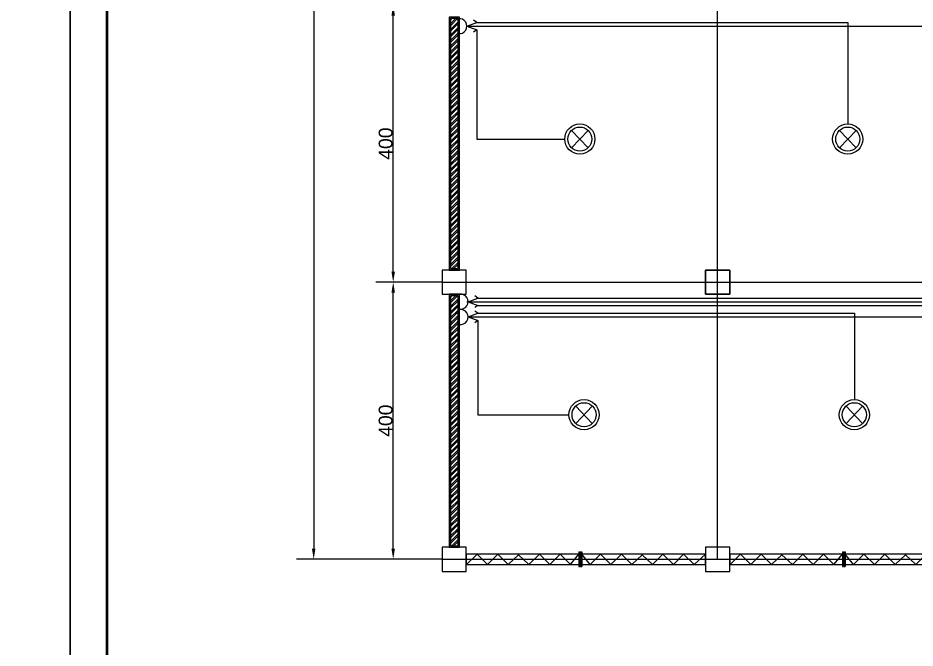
# Model space of a CAD drawing. Header units: centimetres. Extents: x -377343 to 693706, y 194584 to 813780.
# Drawn here: x 193626 to 194920, y 498153 to 499063 of the extents above; entities that cross this region are included whole.
import ezdxf

# ---------------------------------------------------------------- set-up
doc = ezdxf.new("R2010")
doc.units = ezdxf.units.CM
doc.header["$PDMODE"] = 3
doc.layers.add('Layer1', color=7, linetype='Continuous')
doc.layers.add('PIPA', color=11, linetype='Continuous')
doc.layers.add('Legenda', color=252, linetype='Continuous', lineweight=20)
doc.styles.get("Standard").update_dxf_attribs({"font": 'arial.ttf'})
doc.dimstyles.new('ISO-25', dxfattribs={"dimtxt": 2.5, "dimasz": 2.5, "dimexe": 1.25, "dimexo": 0.625, "dimtad": 1, "dimtxsty": 'Standard', "dimcen": 2.5, "dimadec": 0, "dimazin": 0, "dimtfac": 1, "dimtmove": 0, "dimatfit": 3, "dimfxl": 1, "dimarcsym": 0})

# ---------------------------------------------------------------- blocks, each defined once
blk = doc.blocks.new('*D91')
at = {"layer": 'Defpoints', "color": 0, "transparency": 16777216}
for p in [(194167.2, 499081.3), (194237.1, 499081.3), (194237.7, 498681.3)]:
    blk.add_point(p, dxfattribs=at)
at = {"layer": 'Layer1', "color": 0, "lineweight": -2, "transparency": 16777216}
for p, q in [((194236.5, 499081.3), (194142.2, 499081.3)), ((194167.2, 498696.3), (194167.2, 499066.3)), ((194237.1, 498681.3), (194142.2, 498681.3))]:
    blk.add_line(p, q, dxfattribs=at)
at = {"layer": 'Layer1', "color": 0, "transparency": 16777216}
for points in [[(194164.7, 499066.3), (194169.7, 499066.3), (194167.2, 499081.3)], [(194164.7, 498696.3), (194169.7, 498696.3), (194167.2, 498681.3)]]:
    blk.add_solid(points, dxfattribs=at)
at = {"layer": 'Layer1', "color": 0, "transparency": 16777216, "insert": (194156.4, 498881.3), "char_height": 20, "attachment_point": 5, "rotation": 90}
blk.add_mtext('400', dxfattribs=at)
blk = doc.blocks.new('*D99')
at = {"layer": 'Defpoints', "color": 0, "transparency": 16777216}
for p in [(194167.2, 498681.3), (194237.7, 498681.3), (194237.7, 498281.3)]:
    blk.add_point(p, dxfattribs=at)
at = {"layer": 'Layer1', "color": 0, "lineweight": -2, "transparency": 16777216}
for p, q in [((194237.1, 498681.3), (194142.2, 498681.3)), ((194167.2, 498296.3), (194167.2, 498666.3)), ((194237.1, 498281.3), (194142.2, 498281.3))]:
    blk.add_line(p, q, dxfattribs=at)
at = {"layer": 'Layer1', "color": 0, "transparency": 16777216}
for points in [[(194164.7, 498666.3), (194169.7, 498666.3), (194167.2, 498681.3)], [(194164.7, 498296.3), (194169.7, 498296.3), (194167.2, 498281.3)]]:
    blk.add_solid(points, dxfattribs=at)
at = {"layer": 'Layer1', "color": 0, "transparency": 16777216, "insert": (194156.4, 498481.3), "char_height": 20, "attachment_point": 5, "rotation": 90}
blk.add_mtext('400', dxfattribs=at)
blk = doc.blocks.new('*D90')
at = {"layer": 'Defpoints', "color": 0, "transparency": 16777216}
for p in [(194237.7, 500281.3), (194052.5, 498281.3), (194237.1, 498281.3)]:
    blk.add_point(p, dxfattribs=at)
at = {"layer": 'Layer1', "color": 0, "lineweight": -2, "transparency": 16777216}
for p, q in [((194237.1, 500281.3), (194027.5, 500281.3)), ((194052.5, 500266.3), (194052.5, 498296.3)), ((194236.5, 498281.3), (194027.5, 498281.3))]:
    blk.add_line(p, q, dxfattribs=at)
at = {"layer": 'Layer1', "color": 0, "transparency": 16777216}
for points in [[(194050, 500266.3), (194055, 500266.3), (194052.5, 500281.3)], [(194050, 498296.3), (194055, 498296.3), (194052.5, 498281.3)]]:
    blk.add_solid(points, dxfattribs=at)
at = {"layer": 'Layer1', "color": 0, "transparency": 16777216, "insert": (194041.7, 499281.3), "char_height": 20, "attachment_point": 5, "rotation": 90}
blk.add_mtext('2000', dxfattribs=at)

msp = doc.modelspace()

# ---------------------------------------------------------------- hatches: boundary and pattern name
at = {"layer": 'Layer1'}
h = msp.add_hatch(dxfattribs=at)
h.set_pattern_fill('ANSI32', color=256, scale=0.6)
h.set_pattern_definition([(45, (41856.0267, 4871.158), (-4.041115254, 4.041115254), []), (45, (41858.721, 4871.158), (-4.041115254, 4.041115254), [])])
h.paths.add_polyline_path([(194260.729, 499061.806), (194249.729, 499061.806), (194249.729, 498700.806), (194260.729, 498700.806)])
h = msp.add_hatch(dxfattribs=at)
h.set_pattern_fill('ANSI32', color=256, scale=0.6)
h.set_pattern_definition([(45, (41856.0267, 4471.158), (-4.041115254, 4.041115254), []), (45, (41858.721, 4471.158), (-4.041115254, 4.041115254), [])])
h.paths.add_polyline_path([(194260.729, 498661.806), (194249.729, 498661.806), (194249.729, 498300.806), (194260.729, 498300.806)])

# ---------------------------------------------------------------- linework, layer by layer
for p, q in [((194635.229, 498281.306), (194635.229, 500298.806)), ((194287.808, 499056.275), (194823.075, 499056.275)), ((194823.075, 499056.275), (194823.075, 498909.685)), ((194273.59, 499050.945), (196136.868, 499050.945)), ((194287.808, 499045.616), (194287.808, 498887.922)), ((194424.533, 498900.47), (194448.461, 498875.373)), ((194448.461, 498900.47), (194424.533, 498875.373)), ((194811.111, 498900.47), (194835.039, 498875.373)), ((194835.039, 498900.47), (194811.111, 498875.373)), ((194287.808, 498887.922), (194414.733, 498887.922)), ((194237.729, 498681.306), (196172.729, 498681.306)), ((194273.59, 498652.945), (196136.868, 498652.945)), ((194275.335, 498631.065), (195287.162, 498631.365)), ((194454.535, 498502.47), (194430.607, 498477.373)), ((194430.607, 498502.47), (194454.535, 498477.373)), ((194844.549, 498502.47), (194820.621, 498477.373)), ((194820.621, 498502.47), (194844.549, 498477.373)), ((194237.729, 498281.306), (196172.729, 498281.306)), ((194288.363, 498288.664), (194272.729, 498273.076)), ((194435.295, 498291.806), (194435.295, 498270.806)), ((194435.295, 498291.806), (194436.795, 498291.806)), ((194436.795, 498291.806), (194436.795, 498270.806)), ((194436.795, 498281.306), (194437.795, 498281.306)), ((194437.795, 498291.806), (194437.795, 498270.806)), ((194437.795, 498291.806), (194437.795, 498270.806)), ((194437.795, 498291.806), (194439.295, 498291.806)), ((194439.295, 498291.806), (194439.295, 498270.806)), ((194586.227, 498288.664), (194601.636, 498273.806)), ((194601.636, 498273.806), (194617.729, 498288.806)), ((194668.363, 498288.664), (194652.729, 498273.076)), ((194815.295, 498291.806), (194815.295, 498270.806)), ((194815.295, 498291.806), (194816.795, 498291.806)), ((194816.795, 498291.806), (194816.795, 498270.806)), ((194816.795, 498281.306), (194817.795, 498281.306)), ((194817.795, 498291.806), (194817.795, 498270.806)), ((194817.795, 498291.806), (194817.795, 498270.806)), ((194817.795, 498291.806), (194819.295, 498291.806)), ((194819.295, 498291.806), (194819.295, 498270.806)), ((194435.295, 498270.806), (194436.795, 498270.806)), ((194437.795, 498270.806), (194439.295, 498270.806)), ((194815.295, 498270.806), (194816.795, 498270.806)), ((194817.795, 498270.806), (194819.295, 498270.806))]:
    msp.add_line(p, q, dxfattribs=at)
for points in [[(194247.729, 498698.806), (194262.729, 498698.806), (194262.729, 499063.806), (194247.729, 499063.806)], [(194249.729, 498700.806), (194260.729, 498700.806), (194260.729, 499061.806), (194249.729, 499061.806)], [(194237.729, 498663.806), (194272.729, 498663.806), (194272.729, 498698.806), (194237.729, 498698.806)], [(194652.729, 498663.806), (194617.729, 498663.806), (194617.729, 498698.806), (194652.729, 498698.806)], [(194617.729, 498663.806), (194652.729, 498663.806), (194652.729, 498698.806), (194617.729, 498698.806)], [(194247.729, 498298.806), (194262.729, 498298.806), (194262.729, 498663.806), (194247.729, 498663.806)], [(194249.729, 498300.806), (194260.729, 498300.806), (194260.729, 498661.806), (194249.729, 498661.806)], [(194237.729, 498263.806), (194272.729, 498263.806), (194272.729, 498298.806), (194237.729, 498298.806)], [(194617.729, 498263.806), (194652.729, 498263.806), (194652.729, 498298.806), (194617.729, 498298.806)], [(194272.729, 498273.806), (194617.729, 498273.806), (194617.729, 498288.806), (194272.729, 498288.806)], [(194436.795, 498282.693), (194436.163, 498282.693), (194436.163, 498279.919), (194436.795, 498279.919)], [(194437.795, 498282.693), (194438.428, 498282.693), (194438.428, 498279.919), (194437.795, 498279.919)], [(194652.729, 498273.806), (194997.729, 498273.806), (194997.729, 498288.806), (194652.729, 498288.806)], [(194816.795, 498282.693), (194816.163, 498282.693), (194816.163, 498279.919), (194816.795, 498279.919)], [(194817.795, 498282.693), (194818.428, 498282.693), (194818.428, 498279.919), (194817.795, 498279.919)]]:
    msp.add_lwpolyline(points, close=True, dxfattribs=at)
for points in [[(194273.59, 499050.945), (194287.808, 499056.275), (194283.198, 499059.426)], [(194273.59, 499050.945), (194287.808, 499045.616), (194283.198, 499042.464)], [(194289.553, 498658.416), (195227.454, 498658.416), (195227.454, 498870.391)], [(194275.335, 498653.087), (194289.553, 498658.416), (194284.943, 498661.567)], [(194275.335, 498653.087), (194289.553, 498647.757), (194284.943, 498644.606)], [(194289.553, 498647.757), (195227.454, 498647.757)], [(194275.335, 498631.065), (194289.553, 498636.394), (194284.943, 498639.546)], [(194275.335, 498631.065), (194289.553, 498625.736), (194284.943, 498622.584)], [(194289.553, 498636.394), (194832.585, 498636.394), (194832.585, 498511.685)], [(194289.553, 498625.736), (194289.553, 498489.922), (194420.808, 498489.922)], [(194288.363, 498288.664), (194303.129, 498273.806), (194318.129, 498288.806), (194333.129, 498273.806), (194348.129, 498287.723), (194363.129, 498273.806), (194378.129, 498288.806), (194393.129, 498273.806), (194408.129, 498288.806), (194423.129, 498273.806), (194435.295, 498288.806)], [(194586.227, 498288.664), (194571.462, 498273.806), (194556.462, 498288.806), (194541.462, 498273.806), (194526.462, 498287.723), (194511.462, 498273.806), (194496.462, 498288.806), (194481.462, 498273.806), (194466.462, 498288.806), (194451.462, 498273.806), (194439.295, 498288.806)], [(194668.363, 498288.664), (194683.129, 498273.806), (194698.129, 498288.806), (194713.129, 498273.806), (194728.129, 498287.723), (194743.129, 498273.806), (194758.129, 498288.806), (194773.129, 498273.806), (194788.129, 498288.806), (194803.129, 498273.806), (194815.295, 498288.806)], [(194966.227, 498288.664), (194951.462, 498273.806), (194936.462, 498288.806), (194921.462, 498273.806), (194906.462, 498287.723), (194891.462, 498273.806), (194876.462, 498288.806), (194861.462, 498273.806), (194846.462, 498288.806), (194831.462, 498273.806), (194819.295, 498288.806)]]:
    msp.add_lwpolyline(points, dxfattribs=at)
for centre, radius in [((194436.497, 498887.922), 21.763), ((194436.497, 498887.922), 17.338), ((194823.075, 498887.922), 21.763), ((194823.075, 498887.922), 17.338), ((194442.571, 498489.922), 21.763), ((194442.571, 498489.922), 17.338), ((194832.585, 498489.922), 21.763), ((194832.585, 498489.922), 17.338)]:
    msp.add_circle(centre, radius, dxfattribs=at)
for centre in [(194262.729, 499050.945), (194264.474, 498653.087), (194264.474, 498631.065)]:
    msp.add_arc(centre, 10.861, 260.755174, 99.244826, dxfattribs=at)
at = {"layer": 'Legenda', "color": 5, "lineweight": 30}
msp.add_lwpolyline([(193701.028, 500636.246), (197874.267, 500636.246), (197874.267, 497725.679), (193701.028, 497725.679)], close=True, dxfattribs=at)
at = {"layer": 'Legenda', "color": 1, "lineweight": 50}
msp.add_lwpolyline([(193754.531, 500582.743), (197125.224, 500582.743), (197125.224, 497779.182), (193754.531, 497779.182)], close=True, dxfattribs=at)
at = {"layer": 'PIPA', "lineweight": 35, "extrusion": (0, 0.816497, 0.57735), "elevation": 193451.324}
msp.add_lwpolyline([(-421704.212, -325591.681), (-159560.265, -63447.734), (377343.333, -600351.331), (-158232.47, -1135927.133), (-693706.405, -600453.199), (-454216.825, -360963.619)], dxfattribs=at)

# ---------------------------------------------------------------- dimensions: what is measured, and where the dimension line sits
at = {"layer": 'Layer1'}
for base, p1, p2, picture, middle in [((194052.547, 498281.306), (194237.729, 500281.306), (194237.104, 498281.306), '*D90', (194041.71, 499281.306)), ((194167.227, 499081.306), (194237.729, 498681.306), (194237.104, 499081.306), '*D91', (194156.39, 498881.306)), ((194167.227, 498681.306), (194237.729, 498281.306), (194237.729, 498681.306), '*D99', (194156.39, 498481.306))]:
    dim = msp.add_linear_dim(base=base, p1=p1, p2=p2, angle=90, dimstyle='ISO-25', override={"dimtxt": 20, "dimasz": 15, "dimexe": 25}, dxfattribs=at)
    dim.commit()
    dim.dimension.update_dxf_attribs({"geometry": picture, "text_midpoint": middle})

doc.saveas('drawing.dxf')
